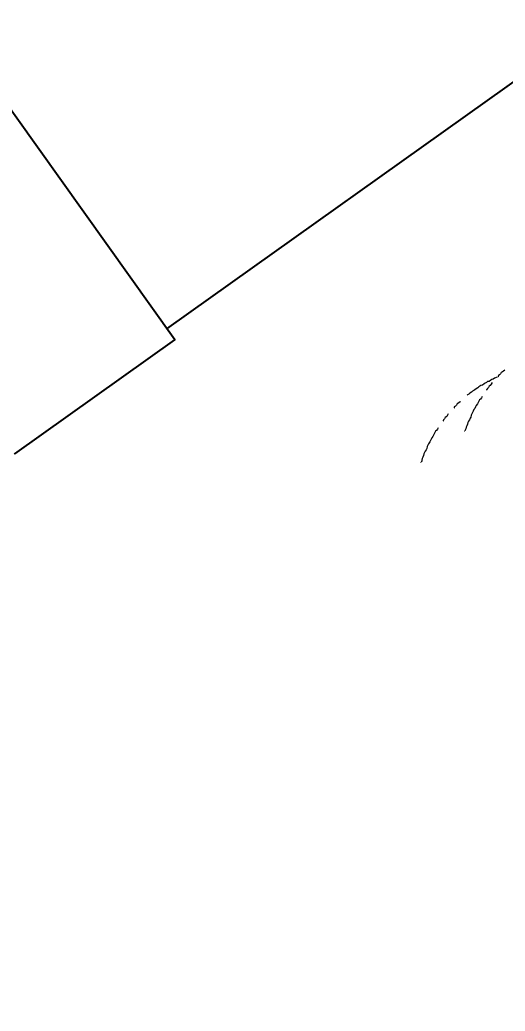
# Model space of a CAD drawing. Header units: feet. Extents: x 2321988 to 2329858, y 6722724 to 6730499.
# Drawn here: x 2326054.748 to 2326055.324, y 6726863.503 to 6726864.68 of the extents above; entities that cross this region are included whole.
import ezdxf

# ---------------------------------------------------------------- set-up
doc = ezdxf.new("R2010")
doc.units = ezdxf.units.FT
doc.header["$MEASUREMENT"] = 0
doc.header["$PDSIZE"] = 5
doc.layers.add('BESS Dimensions', color=3, linetype='Continuous')
doc.layers.add('C-BESS-EQUIPMENT', color=255, linetype='Continuous')
doc.styles.add('TG_DIMS', font='arial.ttf')
doc.dimstyles.new('TG-PROPOSED-ANNO', dxfattribs={"dimtxt": 0.1, "dimasz": 0.1, "dimexe": 0.05, "dimexo": 0.05, "dimgap": 0.02, "dimtad": 0, "dimtih": 1, "dimtoh": 1, "dimdsep": 46, "dimtxsty": 'TG_DIMS', "dimcen": 0, "dimclrd": 256, "dimclre": 256, "dimclrt": 256, "dimaunit": 1, "dimadec": 6, "dimazin": 2, "dimtfac": 1, "dimtofl": 0, "dimtmove": 1, "dimatfit": 3, "dimfxl": 1, "dimtolj": 1, "dimtzin": 0, "dimarcsym": 0})

# ---------------------------------------------------------------- blocks, each defined once
blk = doc.blocks.new('Midpoint Site Plan$0$P1730-01-0001')
at = {"color": 0, "linetype": 'ByBlock', "lineweight": -2}
blk.add_line((6.806, -34.998), (39.37, -34.998), dxfattribs=at)
blk.add_lwpolyline([(6.806, 35.194), (-6.806, 35.194), (-6.806, -35.194), (6.806, -35.194)], close=True, dxfattribs=at)
blk = doc.blocks.new('Midpoint Site Plan$0$A$C71e53a02')
at = {"lineweight": 9}
for points in [[(5.369, 3.688), (5.35, 3.679), (5.33, 3.669), (5.301, 3.669), (5.282, 3.659), (5.262, 3.659), (5.252, 3.649), (5.262, 3.649)], [(5.369, 3.688), (5.369, 3.688)], [(5.613, 3.727), (5.603, 3.727), (5.584, 3.727), (5.554, 3.727), (5.535, 3.718), (5.516, 3.718), (5.496, 3.718), (5.486, 3.708), (5.496, 3.708)], [(6.237, 3.708), (6.198, 3.718), (6.178, 3.718), (6.159, 3.727), (6.139, 3.727), (6.11, 3.727), (6.09, 3.737), (6.071, 3.737), (6.051, 3.737), (6.032, 3.737), (6.003, 3.737), (5.983, 3.747), (5.964, 3.747), (5.944, 3.747), (5.925, 3.747), (5.896, 3.747), (5.876, 3.747), (5.857, 3.747), (5.837, 3.747), (5.818, 3.747), (5.788, 3.747), (5.769, 3.747), (5.749, 3.747), (5.74, 3.747), (5.749, 3.747)], [(6.139, 3.688), (6.11, 3.679), (6.09, 3.669), (6.071, 3.669), (6.051, 3.659), (6.032, 3.659), (6.012, 3.649), (6.022, 3.649)], [(6.139, 3.688), (6.139, 3.688)], [(6.383, 3.727), (6.363, 3.727), (6.344, 3.727), (6.324, 3.727), (6.305, 3.718), (6.285, 3.718), (6.266, 3.718), (6.256, 3.708), (6.266, 3.708)], [(5.135, 3.61), (5.116, 3.601), (5.096, 3.591), (5.077, 3.591), (5.058, 3.581), (5.038, 3.571), (5.019, 3.562), (4.999, 3.552), (4.98, 3.542), (4.96, 3.532), (4.941, 3.523), (4.921, 3.513), (4.892, 3.503), (4.872, 3.494), (4.853, 3.484), (4.833, 3.464), (4.814, 3.455), (4.794, 3.445), (4.775, 3.435), (4.755, 3.425), (4.736, 3.406), (4.716, 3.396), (4.697, 3.386), (4.677, 3.367), (4.668, 3.357), (4.648, 3.347), (4.629, 3.328), (4.609, 3.318), (4.59, 3.308), (4.6, 3.308)], [(5.905, 3.61), (5.886, 3.601), (5.866, 3.591), (5.847, 3.591), (5.827, 3.581), (5.808, 3.571), (5.788, 3.562), (5.759, 3.552), (5.74, 3.542), (5.72, 3.532), (5.701, 3.523), (5.681, 3.513), (5.662, 3.503), (5.642, 3.494), (5.623, 3.484), (5.603, 3.464), (5.584, 3.455), (5.564, 3.445), (5.545, 3.435), (5.525, 3.425), (5.506, 3.406), (5.486, 3.396), (5.467, 3.386), (5.447, 3.367), (5.428, 3.357), (5.408, 3.347), (5.389, 3.328), (5.369, 3.318), (5.36, 3.308), (5.369, 3.308)], [(4.492, 3.23), (4.473, 3.221), (4.463, 3.201), (4.444, 3.191), (4.424, 3.172), (4.405, 3.152), (4.414, 3.152)], [(4.405, 3.152), (4.405, 3.152)], [(4.492, 3.23), (4.492, 3.23)], [(5.262, 3.23), (5.243, 3.221), (5.223, 3.201), (5.204, 3.191), (5.194, 3.172), (5.174, 3.152), (5.184, 3.152)], [(5.174, 3.152), (5.174, 3.152)], [(5.262, 3.23), (5.262, 3.23)], [(6.032, 3.23), (6.012, 3.221), (5.993, 3.201), (5.974, 3.191), (5.954, 3.172), (5.944, 3.152), (5.935, 3.152), (5.944, 3.152)], [(6.032, 3.23), (6.032, 3.23)], [(4.317, 3.065), (4.297, 3.055), (4.288, 3.036), (4.268, 3.026), (4.249, 3.006), (4.229, 2.987), (4.229, 2.977), (4.239, 2.977)], [(5.077, 3.065), (5.067, 3.055), (5.048, 3.036), (5.038, 3.026), (5.019, 3.006), (4.999, 2.987), (4.989, 2.977), (4.999, 2.977)], [(5.847, 3.065), (5.837, 3.055), (5.818, 3.036), (5.798, 3.026), (5.788, 3.006), (5.769, 2.987), (5.759, 2.977), (5.769, 2.977)], [(4.142, 2.889), (4.132, 2.88), (4.112, 2.86), (4.103, 2.841), (4.083, 2.821), (4.073, 2.802), (4.054, 2.782), (4.034, 2.763), (4.025, 2.743), (4.005, 2.724), (3.995, 2.704), (3.976, 2.685), (3.966, 2.655), (3.947, 2.636), (3.937, 2.616), (3.917, 2.597), (3.908, 2.577), (3.888, 2.558), (3.878, 2.529), (3.859, 2.509), (3.849, 2.49), (3.83, 2.47), (3.82, 2.441), (3.8, 2.422), (3.791, 2.402), (3.781, 2.383), (3.791, 2.383)], [(4.911, 2.889), (4.902, 2.88), (4.882, 2.86), (4.872, 2.841), (4.853, 2.821), (4.833, 2.802), (4.824, 2.782), (4.804, 2.763), (4.794, 2.743), (4.775, 2.724), (4.755, 2.704), (4.746, 2.685), (4.726, 2.655), (4.716, 2.636), (4.697, 2.616), (4.687, 2.597), (4.668, 2.577), (4.658, 2.558), (4.638, 2.529), (4.629, 2.509), (4.609, 2.49), (4.6, 2.47), (4.59, 2.441), (4.57, 2.422), (4.561, 2.402), (4.551, 2.383), (4.561, 2.383)], [(5.681, 2.889), (5.671, 2.88), (5.652, 2.86), (5.632, 2.841), (5.623, 2.821), (5.603, 2.802), (5.584, 2.782), (5.574, 2.763), (5.554, 2.743), (5.545, 2.724), (5.525, 2.704), (5.516, 2.685), (5.496, 2.655), (5.486, 2.636), (5.467, 2.616), (5.457, 2.597), (5.438, 2.577), (5.428, 2.558), (5.408, 2.529), (5.399, 2.509), (5.379, 2.49), (5.369, 2.47), (5.35, 2.441), (5.34, 2.422), (5.33, 2.402), (5.321, 2.383), (5.33, 2.383)], [(0.01, -2.5), (0, -2.5), (0, 2.5), (0.029, 2.5), (1.939, 2.5), (2.115, 2.5), (2.124, 2.5)], [(0.029, 2.5), (0.039, 2.5)], [(1.939, 2.5), (1.949, 2.5)], [(2.115, 2.5), (3.849, 2.5), (3.859, 2.5)], [(3.722, 2.275), (3.713, 2.266), (3.703, 2.236), (3.684, 2.217), (3.674, 2.188), (3.664, 2.168), (3.674, 2.168)], [(4.492, 2.275), (4.483, 2.266), (4.463, 2.236), (4.453, 2.217), (4.444, 2.188), (4.434, 2.168), (4.444, 2.168)], [(5.252, 2.275), (5.252, 2.266), (5.233, 2.236), (5.223, 2.217), (5.213, 2.188), (5.194, 2.168), (5.204, 2.168)], [(3.693, 2.227), (3.684, 2.217), (3.674, 2.217), (3.674, 2.207), (3.664, 2.207), (3.654, 2.197), (3.645, 2.197), (3.635, 2.188), (3.615, 2.178), (3.596, 2.158), (3.586, 2.149), (3.567, 2.139), (3.557, 2.129), (3.537, 2.119), (3.528, 2.11), (3.508, 2.09), (3.498, 2.08), (3.479, 2.071), (3.469, 2.061), (3.45, 2.042), (3.44, 2.032), (3.42, 2.022), (3.411, 2.012), (3.391, 1.993), (3.381, 1.983), (3.362, 1.973), (3.352, 1.954), (3.342, 1.944), (3.323, 1.934), (3.313, 1.915), (3.303, 1.905), (3.284, 1.886), (3.274, 1.876), (3.264, 1.866), (3.245, 1.847), (3.235, 1.837), (3.226, 1.817), (3.206, 1.808), (3.196, 1.788), (3.187, 1.778), (3.177, 1.759), (3.157, 1.749), (3.148, 1.73), (3.138, 1.72), (3.128, 1.7), (3.109, 1.691), (3.099, 1.671), (3.089, 1.652), (3.079, 1.642), (3.07, 1.622), (3.06, 1.613), (3.05, 1.593), (3.031, 1.574), (3.021, 1.564), (3.011, 1.545), (3.001, 1.535), (2.992, 1.515), (2.982, 1.496), (2.972, 1.486), (2.962, 1.467), (2.953, 1.447), (2.943, 1.437), (2.933, 1.418), (2.923, 1.398), (2.914, 1.379), (2.904, 1.369), (2.894, 1.35), (2.884, 1.33), (2.894, 1.33)], [(3.635, 2.188), (3.635, 2.188)], [(1.082, 1.983), (1.033, 1.915), (1.004, 1.837), (0.994, 1.749), (1.004, 1.749), (0.994, 1.749), (0.994, 0.745), (1.004, 0.658), (1.033, 0.58), (1.082, 0.512), (1.091, 0.512)], [(3.245, 1.915), (3.352, 1.983), (3.362, 1.983)], [(3.352, 1.983), (3.401, 2.012), (3.411, 2.012)], [(3.606, 2.061), (3.606, 2.042), (3.596, 2.022), (3.586, 1.993), (3.567, 1.973), (3.557, 1.944), (3.567, 1.944)], [(4.375, 2.061), (4.375, 2.042), (4.356, 2.022), (4.346, 1.993), (4.336, 1.973), (4.327, 1.944), (4.336, 1.944)], [(5.145, 2.061), (5.135, 2.042), (5.126, 2.022), (5.116, 1.993), (5.106, 1.973), (5.096, 1.944), (5.106, 1.944)], [(3.031, 1.749), (3.138, 1.837), (3.148, 1.837)], [(3.138, 1.837), (3.245, 1.915), (3.255, 1.915)], [(3.557, 1.944), (3.557, 1.944)], [(4.327, 1.944), (4.327, 1.944)], [(5.096, 1.944), (5.096, 1.944)], [(0.77, 1.749), (0.78, 1.749)], [(1.169, 1.749), (1.179, 1.749)], [(2.933, 1.642), (3.031, 1.749), (3.04, 1.749)], [(3.508, 1.827), (3.508, 1.817), (3.498, 1.798), (3.489, 1.769), (3.479, 1.739), (3.469, 1.72), (3.459, 1.691), (3.45, 1.661), (3.44, 1.642), (3.43, 1.613), (3.42, 1.584), (3.411, 1.554), (3.401, 1.535), (3.391, 1.506), (3.391, 1.476), (3.381, 1.447), (3.372, 1.428), (3.362, 1.398), (3.352, 1.369), (3.342, 1.34), (3.342, 1.311), (3.333, 1.291), (3.323, 1.262), (3.323, 1.242), (3.333, 1.242)], [(4.278, 1.827), (4.278, 1.817), (4.268, 1.798), (4.258, 1.769), (4.249, 1.739), (4.239, 1.72), (4.229, 1.691), (4.219, 1.661), (4.21, 1.642), (4.2, 1.613), (4.19, 1.584), (4.18, 1.554), (4.171, 1.535), (4.161, 1.506), (4.151, 1.476), (4.142, 1.447), (4.142, 1.428), (4.132, 1.398), (4.122, 1.369), (4.112, 1.34), (4.103, 1.311), (4.103, 1.291), (4.093, 1.262), (4.093, 1.242), (4.103, 1.242)], [(2.845, 1.525), (2.933, 1.642), (2.943, 1.642)], [(2.767, 1.418), (2.845, 1.525), (2.855, 1.525)], [(2.651, 1.203), (2.69, 1.272), (2.699, 1.272)], [(2.69, 1.272), (2.709, 1.311), (2.719, 1.311)], [(2.914, 1.379), (2.914, 1.379)], [(2.553, 0.989), (2.602, 1.087), (2.612, 1.087)], [(2.553, 0.979), (2.553, 0.989), (2.563, 0.989)], [(3.294, 1.126), (3.284, 1.096), (3.284, 1.067), (3.274, 1.038), (3.264, 1.009), (3.264, 0.999), (3.274, 0.999)], [(3.294, 1.126), (3.294, 1.126)], [(4.064, 1.126), (4.054, 1.096), (4.044, 1.067), (4.044, 1.038), (4.034, 1.009), (4.034, 0.999), (4.044, 0.999)], [(4.064, 1.126), (4.064, 1.126)], [(2.504, 0.833), (2.514, 0.862), (2.524, 0.862)], [(3.245, 0.882), (3.245, 0.862), (3.235, 0.843), (3.235, 0.814), (3.226, 0.784), (3.226, 0.755), (3.235, 0.755)], [(4.015, 0.882), (4.005, 0.862), (4.005, 0.843), (3.995, 0.814), (3.995, 0.784), (3.995, 0.755), (4.005, 0.755)], [(0.77, 0.745), (0.78, 0.745)], [(1.169, 0.745), (1.179, 0.745)], [(2.465, 0.668), (2.504, 0.833), (2.514, 0.833)], [(2.426, 0.502), (2.465, 0.668), (2.475, 0.668)], [(3.206, 0.638), (3.206, 0.609), (3.206, 0.58), (3.196, 0.551), (3.196, 0.521), (3.196, 0.492), (3.187, 0.463), (3.187, 0.434), (3.187, 0.404), (3.187, 0.375), (3.177, 0.346), (3.177, 0.317), (3.177, 0.287), (3.177, 0.258), (3.177, 0.229), (3.177, 0.2), (3.167, 0.171), (3.167, 0.141), (3.167, 0.112), (3.167, 0.083), (3.167, 0.054), (3.167, 0.024), (3.167, 0.015), (3.177, 0.015)], [(3.976, 0.638), (3.976, 0.609), (3.966, 0.58), (3.966, 0.551), (3.966, 0.521), (3.956, 0.492), (3.956, 0.463), (3.956, 0.434), (3.956, 0.404), (3.947, 0.375), (3.947, 0.346), (3.947, 0.317), (3.947, 0.287), (3.947, 0.258), (3.937, 0.229), (3.937, 0.2), (3.937, 0.171), (3.937, 0.141), (3.937, 0.112), (3.937, 0.083), (3.937, 0.054), (3.937, 0.024), (3.937, 0.015), (3.947, 0.015)], [(2.407, 0.336), (2.426, 0.502), (2.436, 0.502)], [(2.387, 0.171), (2.407, 0.336), (2.417, 0.336)], [(2.387, -0.171), (2.387, -0.005), (2.387, 0.171), (2.397, 0.171)], [(2.387, -0.005), (2.397, -0.005)], [(3.167, -0.102), (3.167, -0.122), (3.167, -0.151), (3.167, -0.18), (3.177, -0.21), (3.177, -0.229), (3.187, -0.229)], [(2.407, -0.346), (2.387, -0.171), (2.397, -0.171)], [(2.426, -0.512), (2.407, -0.346), (2.417, -0.346)], [(3.177, -0.356), (3.177, -0.356)], [(3.177, -0.356), (3.187, -0.385), (3.187, -0.414), (3.187, -0.443), (3.187, -0.473), (3.196, -0.473)], [(1.082, -0.521), (1.033, -0.59), (1.004, -0.668), (0.994, -0.755), (1.004, -0.755), (0.994, -0.755), (0.994, -1.749), (1.004, -1.837), (1.033, -1.915), (1.082, -1.983), (1.091, -1.983)], [(2.465, -0.677), (2.426, -0.512), (2.436, -0.512)], [(3.187, -0.473), (3.187, -0.473)], [(2.504, -0.833), (2.465, -0.677), (2.475, -0.677)], [(3.206, -0.599), (3.206, -0.619), (3.206, -0.648), (3.216, -0.677), (3.216, -0.706), (3.216, -0.736)], [(0.77, -0.755), (0.78, -0.755)], [(1.169, -0.755), (1.179, -0.755)], [(2.514, -0.862), (2.504, -0.833), (2.514, -0.833)], [(2.553, -0.989), (2.553, -0.979), (2.563, -0.979)], [(2.602, -1.096), (2.553, -0.989), (2.563, -0.989)], [(2.69, -1.281), (2.651, -1.213), (2.66, -1.213)], [(2.709, -1.32), (2.69, -1.281), (2.699, -1.281)], [(0.77, -1.749), (0.78, -1.749)], [(1.169, -1.749), (1.179, -1.749)], [(0, -2.5), (0.029, -2.5), (1.939, -2.5), (2.115, -2.5), (2.124, -2.5)], [(0.029, -2.5), (0.039, -2.5)], [(1.939, -2.5), (1.949, -2.5)]]:
    blk.add_lwpolyline(points, dxfattribs=at)
for points in [[(1.13, 1.925), (1.15, 1.866), (1.16, 1.808), (1.169, 1.749), (1.169, 0.745), (1.16, 0.687), (1.15, 0.629), (1.13, 0.57), (1.091, 0.531), (1.052, 0.492), (1.013, 0.473), (0.974, 0.463), (0.926, 0.473), (0.887, 0.492), (0.848, 0.531), (0.819, 0.57), (0.789, 0.629), (0.78, 0.687), (0.77, 0.745), (0.77, 1.749), (0.78, 1.808), (0.789, 1.866), (0.819, 1.925), (0.848, 1.964), (0.887, 2.003), (0.926, 2.022), (0.974, 2.032), (1.013, 2.022), (1.052, 2.003), (1.091, 1.964)], [(0.819, -1.925), (0.789, -1.876), (0.78, -1.817), (0.77, -1.749), (0.77, -0.755), (0.78, -0.687), (0.789, -0.629), (0.819, -0.58), (0.848, -0.531), (0.887, -0.502), (0.926, -0.482), (0.974, -0.473), (1.013, -0.482), (1.052, -0.502), (1.091, -0.531), (1.13, -0.58), (1.15, -0.629), (1.16, -0.687), (1.169, -0.755), (1.169, -1.749), (1.16, -1.817), (1.15, -1.876), (1.13, -1.925), (1.091, -1.973), (1.052, -2.003), (1.013, -2.022), (0.974, -2.032), (0.926, -2.022), (0.887, -2.003), (0.848, -1.973)]]:
    blk.add_lwpolyline(points, close=True, dxfattribs=at)
at = {"lineweight": 5}
for points in [[(0.429, -0.005), (0.526, -0.005), (0.536, -0.005)], [(0.624, -0.005), (1.121, -0.005), (1.13, -0.005)], [(1.218, -0.005), (1.316, -0.005), (1.325, -0.005)], [(1.423, -0.005), (1.91, -0.005), (1.92, -0.005)], [(2.017, -0.005), (2.115, -0.005), (2.124, -0.005)], [(2.212, -0.005), (2.709, -0.005), (2.719, -0.005)], [(2.806, -0.005), (2.904, -0.005), (2.914, -0.005)], [(3.001, -0.005), (3.498, -0.005), (3.508, -0.005)], [(3.596, -0.005), (3.693, -0.005), (3.703, -0.005)]]:
    blk.add_lwpolyline(points, dxfattribs=at)
blk = doc.blocks.new('*U57')
at = {"layer": 'C-BESS-EQUIPMENT'}
blk.add_lwpolyline([(195, -39), (195, 39), (273, 39), (273, -39)], close=True, dxfattribs=at)
at = {"layer": 'C-BESS-EQUIPMENT', "rotation": 90}
for name, p in [('Midpoint Site Plan$0$P1730-01-0001', (234, 0)), ('Midpoint Site Plan$0$A$C71e53a02', (276, 4))]:
    blk.add_blockref(name, p, dxfattribs=at)
blk.add_wipeout([(308, -67.5), (308, 67.5), (316, 67.5), (316, -67.5)]).dxf.layer = 'C-BESS-EQUIPMENT'
blk.add_wipeout([(163.5, -4), (163.5, 4), (304.5, 4), (304.5, -4)]).dxf.layer = 'C-BESS-EQUIPMENT'
blk = doc.blocks.new('*D110')
at = {"layer": 'BESS Dimensions', "lineweight": -2, "transparency": 16777216}
for p, q in [((2325959.3419, 6726878.5788), (2325907.9067, 6726841.9324)), ((2325917.7814, 6726836.6894), (2325957.7158, 6726780.6393)), ((2326007.7221, 6726710.4528), (2325967.7877, 6726766.5029)), ((2326060.8878, 6726736.0536), (2326009.4525, 6726699.4072))]:
    blk.add_line(p, q, dxfattribs=at)
at = {"layer": 'BESS Dimensions', "transparency": 16777216}
for points in [[(2325919.1388, 6726837.6565), (2325916.424, 6726835.7223), (2325911.9788, 6726844.8337)], [(2326009.0794, 6726711.4199), (2326006.3647, 6726709.4857), (2326013.5247, 6726702.3085)]]:
    blk.add_solid(points, dxfattribs=at)
at = {"layer": 'Defpoints', "color": 0, "transparency": 16777216}
for p in [(2325963.414, 6726881.4801), (2326064.9599, 6726738.9549), (2326013.5247, 6726702.3085)]:
    blk.add_point(p, dxfattribs=at)
at = {"layer": 'BESS Dimensions', "transparency": 16777216, "insert": (2325962.7517, 6726773.5711), "char_height": 10, "attachment_point": 5, "style": 'TG_DIMS'}
blk.add_mtext("\\A1;175'", dxfattribs=at)

msp = doc.modelspace()

# ---------------------------------------------------------------- block references
at = {"layer": 'C-BESS-EQUIPMENT', "xscale": 0.08333333333333331, "yscale": 0.08333333333333331, "zscale": 0.08333333333333331, "rotation": 305.4689808292026}
msp.add_blockref('*U57', (2326041.4532, 6726882.2405), dxfattribs=at)

# ---------------------------------------------------------------- next in the draw order: wipeouts: each hides what was drawn before it
msp.add_wipeout([(2326053.8246, 6726863.1532), (2326059.7399, 6726867.3821), (2326060.0602, 6726866.9325), (2326054.1449, 6726862.7035)]).dxf.layer = 'C-BESS-EQUIPMENT'

# ---------------------------------------------------------------- next in the draw order: wipeouts: each hides what was drawn before it
msp.add_wipeout([(2326044.1544, 6726887.5417), (2326077.858, 6726840.2369), (2326077.4083, 6726839.9165), (2326043.7047, 6726887.2214)]).dxf.layer = 'C-BESS-EQUIPMENT'

# ---------------------------------------------------------------- next in the draw order: wipeouts: each hides what was drawn before it
msp.add_wipeout([(2326040.0822, 6726884.6404), (2326073.7858, 6726837.3356), (2326073.3362, 6726837.0152), (2326039.6325, 6726884.3201)]).dxf.layer = 'C-BESS-EQUIPMENT'

# ---------------------------------------------------------------- next in the draw order: wipeouts: each hides what was drawn before it
msp.add_wipeout([(2326036.0101, 6726881.739), (2326069.7137, 6726834.4343), (2326069.264, 6726834.1139), (2326035.5604, 6726881.4188)]).dxf.layer = 'C-BESS-EQUIPMENT'

# ---------------------------------------------------------------- next in the draw order: dimensions: what is measured, and where the dimension line sits
at = {"layer": 'BESS Dimensions'}
dim = msp.add_aligned_dim(p1=(2325963.414, 6726881.4801), p2=(2326064.9599, 6726738.9549), distance=-63.1549, dimstyle='TG-PROPOSED-ANNO', override={"dimscale": 50, "dimpost": "'"}, dxfattribs=at)
dim.commit()
dim.dimension.update_dxf_attribs({"geometry": '*D110', "text_midpoint": (2325962.7517, 6726773.5711)})

doc.saveas('drawing.dxf')
